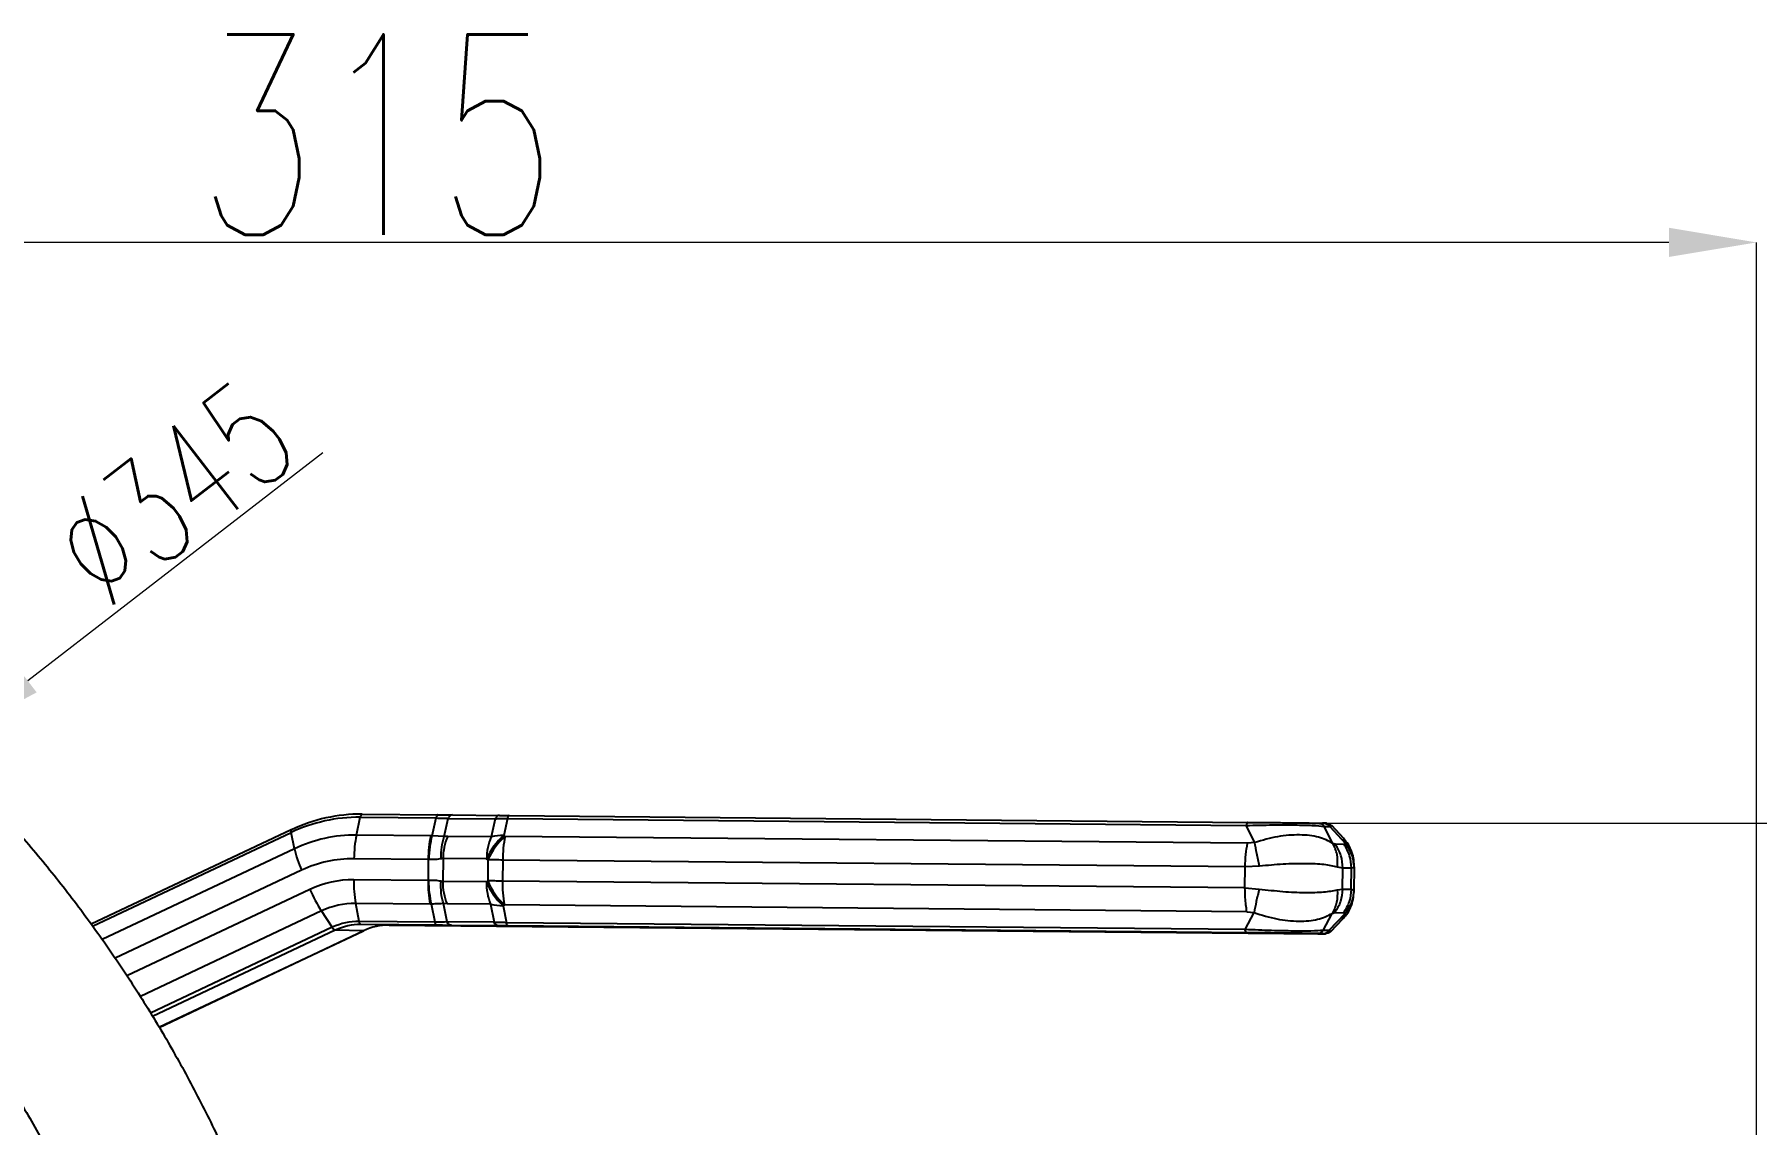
# Model space of a CAD drawing. Header units: millimetres. Extents: x 2454 to 4226, y 715 to 1968.
# Drawn here: x 3322.9 to 3519.4, y 1140.1 to 1264.5 of the extents above; entities that cross this region are included whole.
import ezdxf

# ---------------------------------------------------------------- set-up
doc = ezdxf.new("R2010")
doc.units = ezdxf.units.MM
doc.layers.add('AM_5', color=3, linetype='Continuous', lineweight=25)
doc.layers.add('标注', color=3, linetype='Continuous', lineweight=13)
doc.styles.add('SLDTEXTSTYLE1', font='txt.shx', dxfattribs={"width": 0.7, "bigfont": 'gbcbig.shx'})
doc.dimstyles.new('SLDDIMSTYLE12$0', dxfattribs={"dimtxt": 12, "dimasz": 10, "dimexe": 0, "dimexo": 0.0625, "dimgap": 0.875, "dimtad": 1, "dimdec": 1, "dimlfac": 1.8, "dimrnd": 1e-09, "dimzin": 12, "dimdsep": 46, "dimtxsty": 'SLDTEXTSTYLE1', "dimcen": 0.09, "dimdle": 8.16, "dimclrd": 3, "dimclre": 3, "dimadec": 0, "dimazin": 3, "dimtfac": 1, "dimtdec": 1, "dimtofl": 0, "dimtmove": 0, "dimatfit": 3, "dimfxl": 0, "dimfrac": 2, "dimtolj": 1, "dimlwd": 5, "dimlwe": 5, "dimarcsym": 0})
doc.dimstyles.new('SLDDIMSTYLE12$3', dxfattribs={"dimtxt": 12, "dimasz": 10, "dimexe": 0, "dimexo": 0.0625, "dimgap": 0.875, "dimtad": 1, "dimdec": 1, "dimlfac": 1.8, "dimrnd": 1e-09, "dimzin": 12, "dimdsep": 46, "dimtxsty": 'SLDTEXTSTYLE1', "dimcen": 0.09, "dimdle": 8.16, "dimclrd": 3, "dimclre": 3, "dimadec": 0, "dimazin": 3, "dimtfac": 1, "dimtdec": 1, "dimtofl": 0, "dimtmove": 0, "dimatfit": 3, "dimfxl": 0, "dimfrac": 2, "dimtolj": 1, "dimlwd": 5, "dimlwe": 5, "dimarcsym": 0})

# ---------------------------------------------------------------- blocks, each defined once
blk = doc.blocks.new('*D58')
at = {"layer": 'Defpoints', "color": 0, "transparency": 16777216}
for p in [(3205.35, 1240.73), (3205.35, 1072.8), (3519.37, 1062.93)]:
    blk.add_point(p, dxfattribs=at)
at = {"layer": '标注', "color": 3, "linetype": 'Continuous', "lineweight": 5, "transparency": 16777216}
for p, q in [((3205.35, 1072.87), (3205.35, 1240.73)), ((3509.37, 1240.73), (3215.35, 1240.73))]:
    blk.add_line(p, q, dxfattribs=at)
at = {"layer": '标注', "color": 3, "lineweight": 5, "transparency": 16777216}
blk.add_line((3519.37, 1063), (3519.37, 1240.73), dxfattribs=at)
at = {"layer": '标注', "color": 3, "transparency": 16777216}
for points in [[(3215.35, 1242.4), (3215.35, 1239.07), (3205.35, 1240.73)], [(3509.37, 1242.4), (3509.37, 1239.07), (3519.37, 1240.73)]]:
    blk.add_solid(points, dxfattribs=at)
at = {"layer": '标注', "color": 0, "transparency": 16777216, "insert": (3362.03, 1253.04), "char_height": 10, "attachment_point": 5, "style": 'SLDTEXTSTYLE1'}
blk.add_mtext('\\A1;{\\H2.28571x;315}', dxfattribs=at)
blk = doc.blocks.new('*D63')
at = {"layer": 'Defpoints', "color": 0, "transparency": 16777216}
for p in [(3469.36, 1174.46), (3739.56, 1174.46), (3205.35, 1072.8)]:
    blk.add_point(p, dxfattribs=at)
at = {"layer": '标注', "color": 3, "linetype": 'Continuous', "lineweight": 5, "transparency": 16777216}
for p, q in [((3469.42, 1174.46), (3739.56, 1174.46)), ((3739.56, 1082.8), (3739.56, 1164.46))]:
    blk.add_line(p, q, dxfattribs=at)
at = {"layer": '标注', "color": 3, "lineweight": 5, "transparency": 16777216}
blk.add_line((3205.42, 1072.8), (3739.56, 1072.8), dxfattribs=at)
at = {"layer": '标注', "color": 3, "transparency": 16777216}
for points in [[(3737.89, 1164.46), (3741.22, 1164.46), (3739.56, 1174.46)], [(3737.89, 1082.8), (3741.22, 1082.8), (3739.56, 1072.8)]]:
    blk.add_solid(points, dxfattribs=at)
at = {"layer": '标注', "color": 0, "transparency": 16777216, "insert": (3727.25, 1123.63), "char_height": 10, "attachment_point": 5, "rotation": 90, "style": 'SLDTEXTSTYLE1'}
blk.add_mtext('\\A1;{\\H2.28571x;115}', dxfattribs=at)
blk = doc.blocks.new('*D54')
at = {"layer": 'AM_5', "color": 3, "linetype": 'Continuous', "lineweight": 5, "transparency": 16777216}
blk.add_line((3355.81, 1216.7), (3322.13, 1190.7), dxfattribs=at)
at = {"layer": 'AM_5', "color": 3, "lineweight": 5, "transparency": 16777216}
for p, q in [((3254.75, 1138.76), (3254.93, 1138.76)), ((3254.84, 1138.67), (3254.84, 1138.85))]:
    blk.add_line(p, q, dxfattribs=at)
at = {"layer": 'AM_5', "color": 3, "transparency": 16777216}
blk.add_solid([(3321.11, 1192.02), (3323.15, 1189.38), (3314.21, 1184.59)], dxfattribs=at)
at = {"layer": 'Defpoints', "color": 0, "transparency": 16777216}
for p in [(3314.21, 1184.59), (3195.47, 1092.93)]:
    blk.add_point(p, dxfattribs=at)
at = {"layer": 'AM_5', "color": 0, "transparency": 16777216, "insert": (3338.73, 1212.19), "char_height": 12, "attachment_point": 5, "rotation": 37.6642, "style": 'SLDTEXTSTYLE1'}
blk.add_mtext('\\A1;%%C345', dxfattribs=at)

msp = doc.modelspace()

# ---------------------------------------------------------------- linework, layer by layer
at = {"color": 7, "linetype": 'Continuous', "lineweight": 25}
for p, q in [((3359.629, 1173.093), (3360.071, 1175.125)), ((3360.071, 1175.125), (3368.721, 1175.045)), ((3360.273, 1175.482), (3368.923, 1175.401)), ((3368.278, 1173.01), (3368.721, 1175.045)), ((3369.649, 1172.927), (3370.099, 1175)), ((3370.099, 1175), (3375.467, 1174.956)), ((3370.586, 1175.387), (3370.446, 1175.362)), ((3370.586, 1175.387), (3375.953, 1175.343)), ((3375.467, 1174.956), (3375.02, 1172.904)), ((3376.86, 1174.977), (3376.442, 1173.054)), ((3376.86, 1174.977), (3461.145, 1174.191)), ((3377.062, 1175.333), (3461.347, 1174.547)), ((3352.2, 1173.704), (3329.357, 1162.916)), ((3329.523, 1162.689), (3352.172, 1173.385)), ((3352.559, 1171.535), (3352.172, 1173.385)), ((3368.104, 1173.014), (3359.629, 1173.093)), ((3368.278, 1173.01), (3368.104, 1173.014)), ((3369.649, 1172.927), (3368.278, 1173.01)), ((3376.593, 1172.943), (3376.442, 1173.054)), ((3462.122, 1172.246), (3461.145, 1174.191)), ((3469.361, 1174.458), (3470.006, 1174.447)), ((3471.027, 1172.147), (3470.05, 1174.092)), ((3470.05, 1174.092), (3470.695, 1174.081)), ((3470.695, 1174.081), (3470.834, 1174.129)), ((3470.695, 1174.081), (3472.474, 1172.122)), ((3470.834, 1174.129), (3470.866, 1174.14)), ((3472.287, 1172.7), (3470.929, 1174.195)), ((3352.559, 1171.535), (3330.627, 1161.178)), ((3370.043, 1172.945), (3369.649, 1172.927)), ((3375.02, 1172.904), (3370.043, 1172.945)), ((3461.307, 1172.153), (3376.593, 1172.943)), ((3462.122, 1172.246), (3461.307, 1172.153)), ((3471.326, 1172.041), (3471.027, 1172.147)), ((3472.319, 1172.024), (3471.326, 1172.041)), ((3472.21, 1172.711), (3472.234, 1172.656)), ((3472.234, 1172.656), (3472.474, 1172.122)), ((3472.474, 1172.122), (3472.319, 1172.024)), ((3353.381, 1169.082), (3332.097, 1159.03)), ((3367.829, 1170.318), (3359.354, 1170.397)), ((3367.829, 1170.318), (3367.805, 1167.918)), ((3369.51, 1170.414), (3369.484, 1167.793)), ((3374.487, 1170.373), (3369.51, 1170.414)), ((3374.638, 1170.262), (3374.487, 1170.373)), ((3374.638, 1170.262), (3374.614, 1167.862)), ((3376.318, 1170.247), (3376.294, 1167.847)), ((3461.032, 1169.457), (3376.318, 1170.247)), ((3461.009, 1167.057), (3461.033, 1169.457)), ((3462.66, 1169.543), (3461.033, 1169.457)), ((3472.165, 1169.333), (3471.565, 1169.444)), ((3472.141, 1166.933), (3472.165, 1169.333)), ((3473.157, 1169.316), (3472.165, 1169.333)), ((3473.133, 1166.916), (3473.157, 1169.316)), ((3473.466, 1169.411), (3473.157, 1169.316)), ((3473.48, 1166.726), (3473.507, 1169.489)), ((3367.805, 1167.918), (3359.33, 1167.997)), ((3367.892, 1167.92), (3367.805, 1167.918)), ((3369.484, 1167.793), (3369.287, 1167.816)), ((3374.461, 1167.753), (3369.484, 1167.793)), ((3374.614, 1167.862), (3374.461, 1167.753)), ((3461.009, 1167.057), (3376.294, 1167.847)), ((3354.333, 1166.896), (3333.433, 1157.026)), ((3368.026, 1165.214), (3359.551, 1165.293)), ((3359.953, 1163.246), (3359.551, 1165.293)), ((3368.603, 1163.165), (3368.201, 1165.215)), ((3369.982, 1163.186), (3369.573, 1165.274)), ((3369.967, 1165.25), (3369.573, 1165.274)), ((3374.944, 1165.209), (3369.967, 1165.25)), ((3374.944, 1165.209), (3375.349, 1163.142)), ((3376.515, 1165.143), (3376.362, 1165.034)), ((3461.23, 1164.353), (3376.515, 1165.143)), ((3461.009, 1167.057), (3462.634, 1166.94)), ((3471.539, 1166.841), (3472.141, 1166.933)), ((3472.141, 1166.933), (3473.133, 1166.916)), ((3473.133, 1166.916), (3473.44, 1166.808)), ((3355.651, 1164.434), (3334.978, 1154.671)), ((3356.881, 1162.569), (3355.651, 1164.434)), ((3368.603, 1163.165), (3359.953, 1163.246)), ((3375.349, 1163.142), (3369.982, 1163.186)), ((3376.362, 1165.034), (3376.742, 1163.097)), ((3461.027, 1162.312), (3462.043, 1164.244)), ((3461.23, 1164.353), (3462.043, 1164.244)), ((3469.932, 1162.212), (3470.948, 1164.145)), ((3472.394, 1164.12), (3470.577, 1162.201)), ((3470.811, 1162.075), (3472.19, 1163.531)), ((3470.948, 1164.145), (3471.249, 1164.242)), ((3471.249, 1164.242), (3472.241, 1164.224)), ((3472.141, 1163.575), (3472.117, 1163.523)), ((3472.394, 1164.12), (3472.141, 1163.575)), ((3472.241, 1164.224), (3472.394, 1164.12)), ((3356.881, 1162.569), (3336.13, 1152.769)), ((3357.222, 1162.238), (3336.362, 1152.387)), ((3337.106, 1151.159), (3360.447, 1162.182)), ((3337.109, 1151.153), (3360.475, 1162.188)), ((3360.447, 1162.182), (3357.222, 1162.238)), ((3368.797, 1162.802), (3360.148, 1162.882)), ((3363.372, 1162.826), (3360.148, 1162.882)), ((3363.372, 1162.826), (3465.438, 1161.875)), ((3375.828, 1162.744), (3370.46, 1162.787)), ((3461.027, 1162.312), (3376.742, 1163.097)), ((3461.221, 1161.948), (3376.936, 1162.734)), ((3469.236, 1161.859), (3468.884, 1161.864)), ((3469.881, 1161.848), (3469.236, 1161.859)), ((3470.577, 1162.201), (3469.932, 1162.212)), ((3470.806, 1162.105), (3470.577, 1162.201))]:
    msp.add_line(p, q, dxfattribs=at)
at = {"color": 7, "linetype": 'Continuous', "lineweight": 25, "flags": 128}
for points in [[(3360.273, 1175.482), (3360.244, 1175.476), (3360.216, 1175.459), (3360.188, 1175.429), (3360.161, 1175.389), (3360.135, 1175.337), (3360.112, 1175.276), (3360.09, 1175.205), (3360.071, 1175.125)], [(3352.2, 1173.704), (3352.181, 1173.689), (3352.165, 1173.662), (3352.155, 1173.625), (3352.15, 1173.578), (3352.152, 1173.522), (3352.159, 1173.458), (3352.172, 1173.385)], [(3352.228, 1173.71), (3352.202, 1173.705), (3352.2, 1173.704)], [(3376.318, 1170.247), (3376.089, 1170.249), (3375.864, 1170.251), (3375.644, 1170.253), (3375.429, 1170.255), (3375.221, 1170.257), (3375.019, 1170.259), (3374.825, 1170.26), (3374.638, 1170.262)], [(3376.294, 1167.847), (3376.065, 1167.849), (3375.84, 1167.851), (3375.62, 1167.853), (3375.406, 1167.855), (3375.197, 1167.857), (3374.995, 1167.859), (3374.801, 1167.86), (3374.614, 1167.862)], [(3360.148, 1162.882), (3360.119, 1162.889), (3360.091, 1162.908), (3360.064, 1162.938), (3360.038, 1162.979), (3360.013, 1163.032), (3359.991, 1163.094), (3359.97, 1163.166), (3359.953, 1163.246)], [(3360.447, 1162.182), (3360.473, 1162.187), (3360.475, 1162.188)]]:
    msp.add_lwpolyline(points, dxfattribs=at)
at = {"color": 7, "linetype": 'Continuous', "lineweight": 25}
for centre, radius, start, end in [((3359.915, 1157.034), 18.092, 89.50598, 115.33797), ((3360.114, 1157.056), 18.427, 89.50598, 115.33797), ((3359.489, 1156.9), 16.193, 89.50598, 115.33797), ((3373.03, 1170.364), 13.676, 168.49211, 179.86263), ((3381.504, 1170.285), 13.676, 168.49211, 179.86263), ((3381.528, 1167.292), 7.686, 131.4371, 156.36499), ((3376.348, 1167.139), 5.916, 89.09076, 102.96484), ((3365.389, 1174.469), 13.161, 192.87983, 204.16502), ((3375.825, 1170.404), 6.315, 156.27767, 179.90907), ((3380.802, 1170.363), 6.315, 156.27771, 179.9091), ((3381.679, 1167.18), 7.686, 131.43697, 156.365), ((3389.993, 1170.214), 13.676, 168.49211, 179.86256), ((3359.236, 1156.717), 13.681, 89.50598, 115.33797), ((3359.231, 1156.551), 11.447, 89.50599, 115.33796), ((3373.06, 1167.759), 13.732, 179.00735, 190.34641), ((3381.535, 1167.68), 13.732, 179.00735, 190.34641), ((3375.816, 1167.679), 6.334, 178.96403, 202.54985), ((3380.793, 1167.638), 6.334, 178.96401, 202.54981), ((3381.584, 1170.709), 7.713, 202.54175, 227.38207), ((3381.737, 1170.819), 7.713, 202.54174, 227.38226), ((3390.024, 1167.609), 13.732, 179.00745, 190.34642), ((3369.567, 1173.468), 16.591, 203.3322, 212.98961), ((3359.474, 1156.359), 8.934, 89.50599, 115.33797), ((3376.378, 1170.981), 5.947, 256.04222, 269.8406), ((3359.892, 1156.21), 7.036, 89.50598, 115.33797), ((3357.492, 1162.857), 0.675, 205.23062, 246.45974), ((3360.09, 1156.182), 6.701, 89.50598, 115.33797), ((3363.315, 1156.126), 6.701, 89.50598, 115.33797)]:
    msp.add_arc(centre, radius, start, end, dxfattribs=at)
for points, knots in [([(3053.725, 1095.471), (3053.557, 1094.29), (3053.079, 1090.929), (3052.511, 1085.361), (3052.11, 1078.77), (3051.997, 1072.167), (3052.167, 1065.566), (3052.622, 1058.977), (3053.36, 1052.415), (3054.379, 1045.89), (3055.679, 1039.415), (3057.256, 1033.003), (3059.108, 1026.664), (3061.23, 1020.41), (3063.621, 1014.254), (3066.274, 1008.207), (3069.184, 1002.279), (3072.348, 996.482), (3075.758, 990.827), (3079.408, 985.323), (3083.292, 979.982), (3087.402, 974.813), (3091.731, 969.826), (3096.271, 965.03), (3101.013, 960.434), (3105.948, 956.046), (3111.068, 951.874), (3116.362, 947.927), (3121.822, 944.212), (3127.436, 940.735), (3133.195, 937.503), (3139.088, 934.522), (3145.103, 931.797), (3151.231, 929.334), (3157.458, 927.137), (3163.775, 925.21), (3170.169, 923.557), (3176.627, 922.181), (3183.14, 921.084), (3189.693, 920.268), (3196.275, 919.735), (3202.874, 919.486), (3209.478, 919.522), (3216.074, 919.841), (3222.651, 920.445), (3229.195, 921.331), (3235.695, 922.498), (3242.139, 923.943), (3248.514, 925.665), (3254.81, 927.659), (3261.013, 929.923), (3267.114, 932.452), (3273.1, 935.241), (3278.96, 938.285), (3284.684, 941.579), (3290.261, 945.116), (3295.68, 948.89), (3300.932, 952.893), (3306.007, 957.119), (3310.895, 961.56), (3315.587, 966.207), (3320.075, 971.051), (3324.35, 976.085), (3328.405, 981.297), (3332.231, 986.68), (3335.822, 992.222), (3339.171, 997.913), (3342.272, 1003.744), (3345.119, 1009.703), (3347.707, 1015.778), (3350.031, 1021.96), (3352.087, 1028.236), (3353.87, 1034.594), (3355.379, 1041.023), (3356.609, 1047.512), (3357.558, 1054.047), (3358.225, 1060.617), (3358.609, 1067.21), (3358.709, 1073.813), (3358.524, 1080.414), (3358.055, 1087.001), (3357.303, 1093.562), (3356.27, 1100.085), (3354.956, 1106.557), (3353.365, 1112.966), (3351.5, 1119.301), (3349.363, 1125.55), (3346.96, 1131.701), (3344.294, 1137.742), (3341.37, 1143.664), (3338.194, 1149.454), (3334.772, 1155.102), (3331.11, 1160.597), (3327.214, 1165.93), (3323.093, 1171.09), (3318.753, 1176.068), (3314.203, 1180.854), (3309.452, 1185.44), (3304.507, 1189.817), (3299.378, 1193.977), (3294.075, 1197.913), (3288.607, 1201.617), (3282.985, 1205.081), (3277.219, 1208.301), (3271.32, 1211.269), (3265.299, 1213.981), (3259.166, 1216.431), (3252.934, 1218.614), (3246.613, 1220.528), (3240.216, 1222.167), (3233.754, 1223.529), (3227.24, 1224.612), (3220.684, 1225.414), (3214.101, 1225.932), (3207.501, 1226.167), (3200.898, 1226.117), (3194.302, 1225.783), (3187.727, 1225.166), (3181.185, 1224.266), (3174.687, 1223.085), (3168.247, 1221.625), (3161.875, 1219.89), (3155.584, 1217.881), (3149.385, 1215.604), (3143.29, 1213.062), (3137.31, 1210.26), (3131.456, 1207.204), (3125.739, 1203.898), (3120.17, 1200.348), (3114.759, 1196.563), (3109.516, 1192.548), (3104.45, 1188.311), (3099.572, 1183.86), (3094.89, 1179.203), (3090.412, 1174.349), (3086.148, 1169.306), (3082.105, 1164.085), (3078.29, 1158.694), (3074.711, 1153.144), (3071.374, 1147.445), (3068.286, 1141.608), (3065.452, 1135.643), (3062.877, 1129.562), (3060.567, 1123.375), (3058.525, 1117.095), (3056.754, 1110.733), (3055.262, 1104.3), (3054.3, 1099.2), (3053.845, 1096.248), (3053.725, 1095.471)], [0, 0, 0, 0, 0.00371707, 0.01057073, 0.01742476, 0.02427878, 0.03113281, 0.03798684, 0.04484087, 0.0516949, 0.05854893, 0.06540296, 0.07225699, 0.07911102, 0.08596505, 0.09281907, 0.0996731, 0.10652713, 0.11338116, 0.12023519, 0.12708922, 0.13394325, 0.14079728, 0.14765131, 0.15450534, 0.16135937, 0.1682134, 0.17506743, 0.18192146, 0.18877549, 0.19562952, 0.20248355, 0.20933758, 0.21619161, 0.22304564, 0.22989967, 0.2367537, 0.24360773, 0.25046176, 0.25731579, 0.26416982, 0.27102385, 0.27787788, 0.28473191, 0.29158594, 0.29843997, 0.305294, 0.31214803, 0.31900206, 0.32585609, 0.33271012, 0.33956415, 0.34641818, 0.35327221, 0.36012624, 0.36698027, 0.3738343, 0.38068833, 0.38754236, 0.39439639, 0.40125042, 0.40810445, 0.41495848, 0.42181251, 0.42866653, 0.43552056, 0.44237459, 0.44922862, 0.45608265, 0.46293668, 0.46979071, 0.47664474, 0.48349877, 0.4903528, 0.49720683, 0.50406086, 0.51091488, 0.51776891, 0.52462294, 0.53147697, 0.538331, 0.54518503, 0.55203906, 0.55889309, 0.56574712, 0.57260114, 0.57945517, 0.5863092, 0.59316323, 0.60001726, 0.60687129, 0.61372532, 0.62057935, 0.62743338, 0.63428741, 0.64114144, 0.64799547, 0.6548495, 0.66170352, 0.66855755, 0.67541158, 0.68226561, 0.68911964, 0.69597367, 0.7028277, 0.70968173, 0.71653576, 0.72338979, 0.73024382, 0.73709785, 0.74395188, 0.75080591, 0.75765994, 0.76451397, 0.771368, 0.77822203, 0.78507606, 0.79193009, 0.79878412, 0.80563816, 0.81249219, 0.81934622, 0.82620025, 0.83305428, 0.83990831, 0.84676234, 0.85361637, 0.8604704, 0.86732443, 0.87417846, 0.88103249, 0.88788652, 0.89474054, 0.90159457, 0.9084486, 0.91530263, 0.92215666, 0.92901069, 0.93586472, 0.94271875, 0.94957278, 0.95642681, 0.96328084, 0.97013487, 0.9769889, 0.98384293, 0.99069696, 0.99755098, 1, 1, 1, 1]), ([(3173.209, 1204.231), (3174.637, 1204.578), (3178.074, 1205.413), (3183.592, 1206.415), (3189.735, 1207.28), (3195.913, 1207.852), (3202.11, 1208.143), (3208.315, 1208.15), (3214.513, 1207.872), (3220.692, 1207.31), (3226.838, 1206.466), (3232.94, 1205.341), (3238.984, 1203.938), (3244.957, 1202.259), (3250.846, 1200.308), (3256.64, 1198.09), (3262.327, 1195.608), (3267.893, 1192.868), (3273.329, 1189.876), (3278.621, 1186.638), (3283.76, 1183.161), (3288.733, 1179.453), (3293.532, 1175.52), (3298.145, 1171.371), (3302.564, 1167.015), (3306.778, 1162.462), (3310.779, 1157.72), (3314.559, 1152.8), (3318.109, 1147.711), (3321.422, 1142.466), (3324.491, 1137.074), (3327.311, 1131.547), (3329.873, 1125.897), (3332.175, 1120.135), (3334.209, 1114.274), (3335.973, 1108.325), (3337.463, 1102.303), (3338.675, 1096.218), (3339.606, 1090.084), (3340.262, 1083.913), (3340.604, 1077.721), (3340.724, 1073.437), (3340.649, 1071.226), (3340.644, 1071.08)], [0, 0, 0, 0, 0.0178666, 0.0430042, 0.0681417, 0.0932792, 0.1184167, 0.1435543, 0.1686918, 0.1938293, 0.2189668, 0.2441044, 0.2692419, 0.2943794, 0.319517, 0.3446545, 0.369792, 0.3949295, 0.4200671, 0.4452046, 0.4703421, 0.4954797, 0.5206172, 0.5457547, 0.5708923, 0.5960298, 0.6211673, 0.6463048, 0.6714424, 0.6965799, 0.7217174, 0.746855, 0.7719925, 0.79713, 0.8222676, 0.8474051, 0.8725426, 0.8976802, 0.9228177, 0.9479552, 0.9730928, 0.9982303, 1, 1, 1, 1]), ([(3368.721, 1175.045), (3368.968, 1175.041), (3369.473, 1175.033), (3369.888, 1175.011), (3370.099, 1175)], [0, 0, 0, 0, 0.4914989, 1, 1, 1, 1]), ([(3370.455, 1175.362), (3370.215, 1175.366), (3369.736, 1175.374), (3369.151, 1175.379), (3368.858, 1175.381)], [0, 0, 0, 0, 0.4996452, 1, 1, 1, 1]), ([(3370.446, 1175.362), (3370.445, 1175.362), (3370.398, 1175.354), (3370.31, 1175.289), (3370.189, 1175.172), (3370.129, 1175.057), (3370.099, 1175)], [0, 0, 0, 0, 0.0017927, 0.3345285, 0.6672642, 1, 1, 1, 1]), ([(3375.467, 1174.956), (3375.683, 1174.964), (3376.111, 1174.98), (3376.612, 1174.978), (3376.86, 1174.977)], [0, 0, 0, 0, 0.5049534, 1, 1, 1, 1]), ([(3375.953, 1175.343), (3376.146, 1175.341), (3376.485, 1175.339), (3376.888, 1175.335), (3377.062, 1175.333)], [0, 0, 0, 0, 0.56777287, 1, 1, 1, 1]), ([(3367.916, 1170.315), (3367.945, 1170.801), (3368.004, 1171.773), (3368.187, 1172.598), (3368.278, 1173.01)], [0, 0, 0, 0, 0.5, 1, 1, 1, 1]), ([(3461.145, 1174.191), (3462.162, 1174.215), (3464.047, 1174.259), (3466.746, 1174.258), (3468.919, 1174.204), (3469.654, 1174.131), (3470.05, 1174.092)], [0, 0, 0, 0, 0.2702915, 0.5008839, 0.7316205, 1, 1, 1, 1]), ([(3461.347, 1174.547), (3462.05, 1174.541), (3463.36, 1174.528), (3465.281, 1174.509), (3467, 1174.49), (3468.527, 1174.471), (3469.069, 1174.463), (3469.361, 1174.458)], [0, 0, 0, 0, 0.2085412, 0.3881399, 0.5544367, 0.759769, 1, 1, 1, 1]), ([(3471.027, 1172.147), (3470.522, 1172.413), (3469.515, 1172.941), (3467.279, 1173.177), (3464.742, 1172.994), (3462.997, 1172.496), (3462.122, 1172.246)], [0, 0, 0, 0, 0.2509209, 0.5000162, 0.7490448, 1, 1, 1, 1]), ([(3470.006, 1174.447), (3470.147, 1174.444), (3470.408, 1174.439), (3470.272, 1174.437), (3469.913, 1174.439), (3469.84, 1174.439)], [0, 0, 0, 0, 0.4801719, 0.8934495, 1, 1, 1, 1]), ([(3470.878, 1174.175), (3470.81, 1174.239), (3470.676, 1174.364), (3470.386, 1174.392), (3470.244, 1174.406)], [0, 0, 0, 0, 0.5097921, 1, 1, 1, 1]), ([(3369.312, 1170.395), (3369.308, 1170.848), (3369.301, 1171.753), (3369.533, 1172.536), (3369.649, 1172.927)], [0, 0, 0, 0, 0.5008043, 1, 1, 1, 1]), ([(3462.66, 1169.543), (3462.55, 1170.033), (3462.33, 1171.014), (3462.192, 1171.835), (3462.122, 1172.246)], [0, 0, 0, 0, 0.5000005, 1, 1, 1, 1]), ([(3471.565, 1169.444), (3471.585, 1169.93), (3471.624, 1170.907), (3471.227, 1171.732), (3471.027, 1172.147)], [0, 0, 0, 0, 0.4968674, 1, 1, 1, 1]), ([(3473.47, 1169.563), (3473.456, 1169.87), (3473.428, 1170.491), (3473.144, 1171.388), (3472.75, 1172.157), (3472.386, 1172.56), (3472.232, 1172.73)], [0, 0, 0, 0, 0.26375908, 0.53347488, 0.80335861, 1, 1, 1, 1]), ([(3473.466, 1169.411), (3473.416, 1169.901), (3473.317, 1170.881), (3472.755, 1171.708), (3472.474, 1172.122)], [0, 0, 0, 0, 0.5000008, 1, 1, 1, 1]), ([(3367.916, 1170.315), (3367.9, 1170.316), (3367.871, 1170.317), (3367.842, 1170.318), (3367.829, 1170.318)], [0, 0, 0, 0, 0.5601455, 1, 1, 1, 1]), ([(3369.312, 1170.395), (3369.092, 1170.359), (3368.66, 1170.289), (3368.161, 1170.306), (3367.916, 1170.315)], [0, 0, 0, 0, 0.5083155, 1, 1, 1, 1]), ([(3369.51, 1170.414), (3369.473, 1170.413), (3369.408, 1170.412), (3369.342, 1170.4), (3369.312, 1170.395)], [0, 0, 0, 0, 0.5576718, 1, 1, 1, 1]), ([(3471.565, 1169.444), (3471.092, 1169.547), (3470.15, 1169.751), (3467.94, 1169.855), (3465.377, 1169.804), (3463.568, 1169.63), (3462.66, 1169.543)], [0, 0, 0, 0, 0.2509207, 0.5000162, 0.7490448, 1, 1, 1, 1]), ([(3369.287, 1167.816), (3369.068, 1167.855), (3368.637, 1167.932), (3368.138, 1167.924), (3367.892, 1167.92)], [0, 0, 0, 0, 0.5080063, 1, 1, 1, 1]), ([(3368.201, 1165.215), (3368.117, 1165.63), (3367.951, 1166.459), (3367.912, 1167.433), (3367.892, 1167.92)], [0, 0, 0, 0, 0.50000001, 1, 1, 1, 1]), ([(3369.573, 1165.274), (3369.464, 1165.669), (3369.248, 1166.458), (3369.274, 1167.364), (3369.287, 1167.816)], [0, 0, 0, 0, 0.5008044, 1, 1, 1, 1]), ([(3368.201, 1165.215), (3368.168, 1165.214), (3368.11, 1165.214), (3368.052, 1165.214), (3368.026, 1165.214)], [0, 0, 0, 0, 0.5599931, 1, 1, 1, 1]), ([(3369.573, 1165.274), (3369.573, 1165.274), (3369.373, 1165.265), (3368.943, 1165.249), (3368.447, 1165.226), (3368.201, 1165.215)], [0, 0, 0, 0, 0.0000072, 0.5039068, 1, 1, 1, 1]), ([(3461.23, 1164.353), (3461.15, 1164.871), (3461.018, 1165.714), (3461.012, 1166.684), (3461.009, 1167.057)], [0, 0, 0, 0, 0.6151611, 1, 1, 1, 1]), ([(3462.634, 1166.94), (3462.515, 1166.455), (3462.276, 1165.479), (3462.121, 1164.657), (3462.043, 1164.244)], [0, 0, 0, 0, 0.4968674, 1, 1, 1, 1]), ([(3462.634, 1166.94), (3463.54, 1166.835), (3465.345, 1166.625), (3467.907, 1166.519), (3470.118, 1166.572), (3471.065, 1166.751), (3471.539, 1166.841)], [0, 0, 0, 0, 0.2509552, 0.4999838, 0.7490793, 1, 1, 1, 1]), ([(3471.539, 1166.841), (3471.549, 1166.352), (3471.568, 1165.373), (3471.155, 1164.554), (3470.948, 1164.145)], [0, 0, 0, 0, 0.5000023, 1, 1, 1, 1]), ([(3472.137, 1163.504), (3472.295, 1163.672), (3472.668, 1164.068), (3473.078, 1164.83), (3473.38, 1165.721), (3473.421, 1166.342), (3473.441, 1166.649)], [0, 0, 0, 0, 0.197122, 0.4668532, 0.7364081, 1, 1, 1, 1]), ([(3473.44, 1166.808), (3473.381, 1166.323), (3473.263, 1165.346), (3472.685, 1164.53), (3472.394, 1164.12)], [0, 0, 0, 0, 0.4968674, 1, 1, 1, 1]), ([(3369.982, 1163.186), (3369.769, 1163.178), (3369.353, 1163.163), (3368.849, 1163.164), (3368.603, 1163.165)], [0, 0, 0, 0, 0.5117113, 1, 1, 1, 1]), ([(3462.043, 1164.244), (3462.913, 1163.976), (3464.647, 1163.443), (3467.18, 1163.205), (3469.42, 1163.39), (3470.437, 1163.893), (3470.948, 1164.145)], [0, 0, 0, 0, 0.2509552, 0.4999838, 0.7490792, 1, 1, 1, 1]), ([(3370.46, 1162.787), (3370.202, 1162.789), (3369.696, 1162.794), (3369.093, 1162.799), (3368.797, 1162.802)], [0, 0, 0, 0, 0.5097088, 1, 1, 1, 1]), ([(3376.742, 1163.097), (3376.494, 1163.101), (3375.993, 1163.108), (3375.565, 1163.131), (3375.349, 1163.142)], [0, 0, 0, 0, 0.4950465, 1, 1, 1, 1]), ([(3376.936, 1162.734), (3376.715, 1162.736), (3376.314, 1162.74), (3375.978, 1162.742), (3375.828, 1162.744)], [0, 0, 0, 0, 0.5508938, 1, 1, 1, 1]), ([(3469.932, 1162.212), (3469.531, 1162.185), (3468.79, 1162.134), (3466.604, 1162.132), (3463.91, 1162.188), (3462.035, 1162.269), (3461.027, 1162.312)], [0, 0, 0, 0, 0.2705363, 0.5011773, 0.7319034, 1, 1, 1, 1]), ([(3468.884, 1161.864), (3468.733, 1161.867), (3468.362, 1161.872), (3467.263, 1161.886), (3465.654, 1161.904), (3463.545, 1161.926), (3462.035, 1161.94), (3461.221, 1161.948)], [0, 0, 0, 0, 0.1348294, 0.3312516, 0.5130994, 0.7375566, 1, 1, 1, 1]), ([(3465.438, 1161.875), (3466.114, 1161.869), (3467.373, 1161.857), (3468.85, 1161.845), (3469.867, 1161.838), (3470.351, 1161.838), (3470.046, 1161.844), (3469.881, 1161.848)], [0, 0, 0, 0, 0.2085412, 0.3881399, 0.5544367, 0.759769, 1, 1, 1, 1]), ([(3470.174, 1161.904), (3470.284, 1161.91), (3470.565, 1161.925), (3470.701, 1162.044), (3470.783, 1162.116)], [0, 0, 0, 0, 0.3929542, 1, 1, 1, 1])]:
    msp.add_open_spline(points, degree=3, knots=knots, dxfattribs=at)
for points in [[(3368.923, 1175.401), (3368.903, 1175.397), (3368.865, 1175.388), (3368.81, 1175.314), (3368.76, 1175.203), (3368.734, 1175.097), (3368.721, 1175.045)], [(3375.953, 1175.343), (3375.906, 1175.338), (3375.811, 1175.329), (3375.677, 1175.249), (3375.557, 1175.127), (3375.497, 1175.013), (3375.467, 1174.956)], [(3377.062, 1175.333), (3377.042, 1175.329), (3377.004, 1175.32), (3376.949, 1175.247), (3376.899, 1175.135), (3376.873, 1175.029), (3376.86, 1174.977)], [(3461.347, 1174.547), (3461.327, 1174.543), (3461.289, 1174.535), (3461.234, 1174.461), (3461.184, 1174.349), (3461.158, 1174.244), (3461.145, 1174.191)], [(3469.361, 1174.458), (3469.428, 1174.453), (3469.562, 1174.443), (3469.75, 1174.366), (3469.92, 1174.252), (3470.007, 1174.145), (3470.05, 1174.092)], [(3470.006, 1174.447), (3470.073, 1174.442), (3470.207, 1174.431), (3470.395, 1174.355), (3470.565, 1174.241), (3470.651, 1174.134), (3470.695, 1174.081)], [(3461.032, 1169.457), (3461.048, 1169.944), (3461.08, 1170.916), (3461.232, 1171.741), (3461.307, 1172.153)], [(3472.165, 1169.333), (3472.131, 1169.82), (3472.063, 1170.794), (3471.572, 1171.625), (3471.326, 1172.041)], [(3473.157, 1169.316), (3473.123, 1169.803), (3473.055, 1170.777), (3472.564, 1171.608), (3472.319, 1172.024)], [(3472.141, 1166.933), (3472.097, 1166.447), (3472.01, 1165.475), (3471.503, 1164.653), (3471.249, 1164.242)], [(3473.133, 1166.916), (3473.089, 1166.43), (3473.002, 1165.458), (3472.495, 1164.636), (3472.241, 1164.224)], [(3368.797, 1162.802), (3368.778, 1162.807), (3368.74, 1162.817), (3368.686, 1162.892), (3368.639, 1163.006), (3368.615, 1163.112), (3368.603, 1163.165)], [(3370.46, 1162.787), (3370.413, 1162.793), (3370.319, 1162.804), (3370.186, 1162.888), (3370.069, 1163.013), (3370.011, 1163.128), (3369.982, 1163.186)], [(3375.828, 1162.744), (3375.78, 1162.749), (3375.686, 1162.761), (3375.554, 1162.844), (3375.436, 1162.969), (3375.378, 1163.084), (3375.349, 1163.142)], [(3376.936, 1162.734), (3376.917, 1162.739), (3376.879, 1162.749), (3376.825, 1162.825), (3376.778, 1162.938), (3376.754, 1163.044), (3376.742, 1163.097)], [(3461.221, 1161.948), (3461.202, 1161.953), (3461.164, 1161.963), (3461.11, 1162.039), (3461.062, 1162.152), (3461.038, 1162.258), (3461.026, 1162.312)], [(3469.236, 1161.859), (3469.303, 1161.863), (3469.437, 1161.871), (3469.627, 1161.944), (3469.799, 1162.055), (3469.887, 1162.16), (3469.932, 1162.212)], [(3469.881, 1161.848), (3469.948, 1161.852), (3470.082, 1161.86), (3470.272, 1161.933), (3470.444, 1162.044), (3470.532, 1162.149), (3470.577, 1162.201)]]:
    msp.add_open_spline(points, degree=3, dxfattribs=at)

# ---------------------------------------------------------------- dimensions: what is measured, and where the dimension line sits
at = {"layer": 'AM_5'}
dim = msp.add_diameter_dim_2p(p1=(3195.47, 1092.931), p2=(3314.211, 1184.586), text='%%C345', dimstyle='SLDDIMSTYLE12$3', override={"dimlfac": 1, "dimpost": ''}, dxfattribs=at)
dim.commit()
dim.dimension.update_dxf_attribs({"geometry": '*D54', "text_midpoint": (3338.725, 1212.193)})
at = {"layer": '标注'}
dim = msp.add_linear_dim(base=(3205.353, 1240.732), p1=(3519.373, 1062.934), p2=(3205.353, 1072.804), text='{\\H2.28571x;315}', dimstyle='SLDDIMSTYLE12$0', override={"dimtxt": 10, "dimtdec": 3, "dimtzin": 0}, dxfattribs=at)
dim.commit()
dim.dimension.update_dxf_attribs({"geometry": '*D58', "text_midpoint": (3362.031, 1240.732), "dimtype": 160})
dim = msp.add_linear_dim(base=(3739.556, 1174.458), p1=(3205.353, 1072.804), p2=(3469.361, 1174.458), angle=90, text='{\\H2.28571x;115}', dimstyle='SLDDIMSTYLE12$0', override={"dimtxt": 10, "dimtdec": 3, "dimtzin": 0}, dxfattribs=at)
dim.commit()
dim.dimension.update_dxf_attribs({"geometry": '*D63', "text_midpoint": (3727.252, 1123.631)})

doc.saveas('drawing.dxf')
